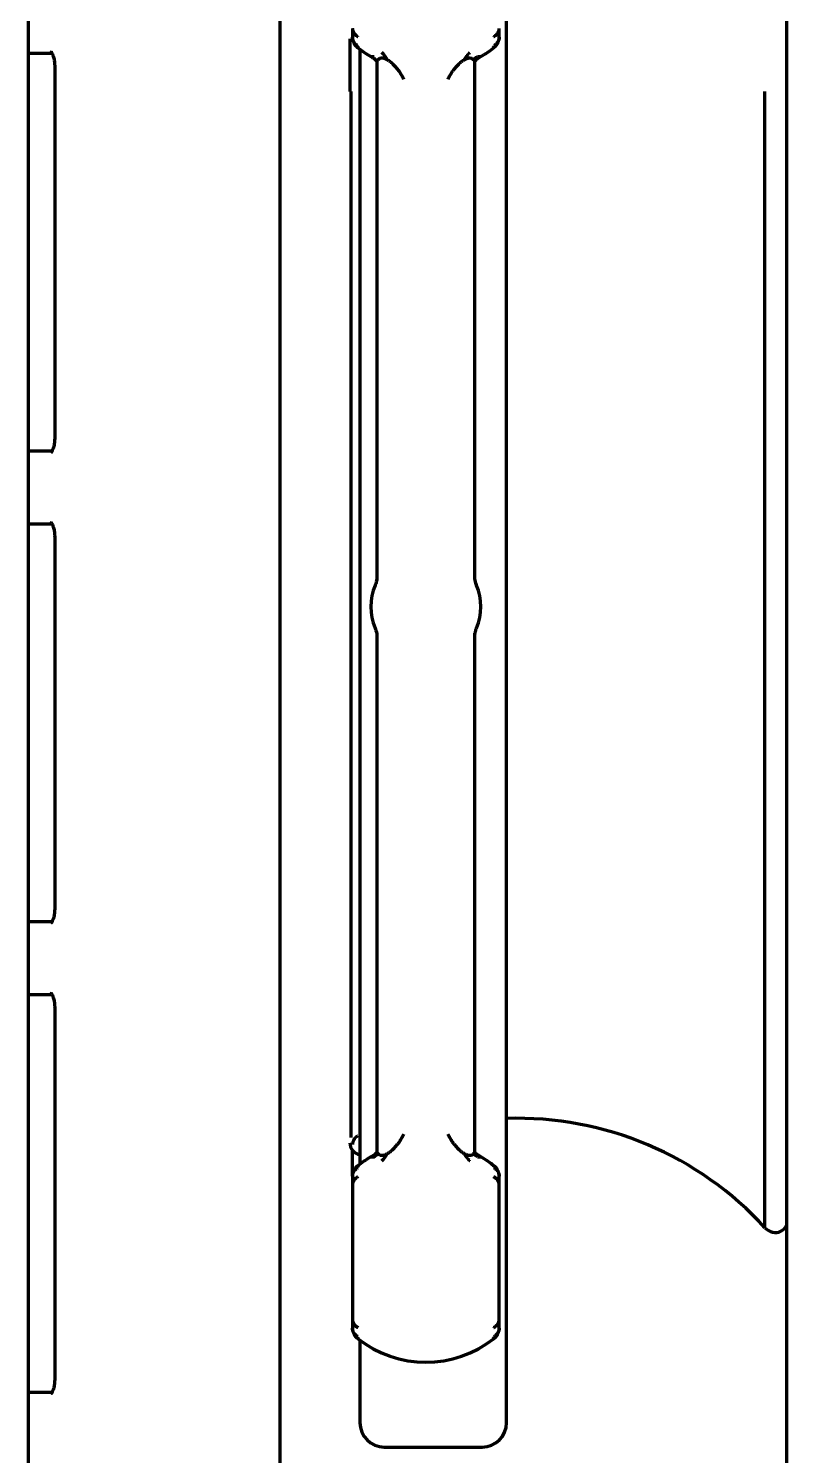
# Model space of a CAD drawing. Header units: inches. Extents: x -2405 to 7588, y 441 to 5654.
# Drawn here: x 621.4 to 652.4, y 2530.2 to 2588.6 of the extents above; entities that cross this region are included whole.
import ezdxf

# ---------------------------------------------------------------- set-up
doc = ezdxf.new("R2010")
doc.units = ezdxf.units.IN

msp = doc.modelspace()

# ---------------------------------------------------------------- linework, layer by layer
at = {"linetype": 'Continuous', "lineweight": 70}
for p, q in [((652.418, 4100.528), (652.418, 2435.328)), ((621.418, 2461.128), (621.418, 4099.128)), ((640.968, 2531.528), (640.968, 2682.14)), ((631.714, 2481.528), (631.714, 2619.528)), ((634.559, 2588.13), (634.559, 2585.978)), ((622.346, 2587.528), (621.417, 2587.528)), ((634.914, 2587.832), (634.871, 2587.778)), ((634.968, 2587.702), (634.968, 2542.104)), ((635.418, 2587.406), (635.553, 2587.409)), ((635.419, 2587.405), (635.418, 2587.406)), ((635.515, 2587.344), (635.497, 2587.357)), ((639.782, 2587.409), (639.918, 2587.406)), ((640.464, 2587.778), (640.422, 2587.832)), ((622.486, 2587.028), (622.486, 2571.778)), ((635.668, 2587.224), (635.668, 2565.978)), ((639.668, 2566.154), (639.668, 2587.224)), ((634.608, 2543.194), (634.608, 2585.978)), ((651.539, 2539.5), (651.539, 2585.978)), ((621.417, 2571.278), (622.384, 2571.278)), ((622.346, 2568.278), (621.417, 2568.278)), ((622.486, 2567.778), (622.486, 2552.528)), ((639.741, 2565.776), (639.742, 2565.774)), ((635.594, 2564.03), (635.593, 2564.032)), ((635.668, 2563.652), (635.668, 2542.582)), ((639.668, 2542.582), (639.668, 2563.827)), ((621.417, 2552.028), (622.384, 2552.028)), ((622.346, 2549.028), (621.417, 2549.028)), ((622.486, 2548.528), (622.486, 2533.278)), ((634.668, 2541.618), (634.668, 2542.666)), ((634.871, 2542.028), (634.914, 2541.974)), ((640.422, 2541.974), (640.464, 2542.028)), ((634.668, 2541.254), (634.668, 2535.752)), ((640.668, 2535.752), (640.668, 2541.254)), ((634.914, 2535.032), (634.871, 2534.978)), ((634.968, 2534.903), (634.968, 2531.528)), ((640.464, 2534.978), (640.422, 2535.032)), ((621.417, 2532.778), (622.384, 2532.778)), ((635.968, 2530.528), (639.968, 2530.528))]:
    msp.add_line(p, q, dxfattribs=at)
for centre, radius, start, end in [((637.668, 2591.303), 4.5, 231.57758, 240.00162), ((637.668, 2591.303), 4.5, 299.99836, 308.4325), ((637.668, 2564.903), 2.25, 157.23256, 202.76743), ((637.668, 2564.903), 2.25, 337.23259, 22.76742), ((641.41, 2530.283), 13.695, 42.2995, 91.84893), ((635.059, 2542.978), 0.5, 180.00158, 259.49526), ((637.668, 2538.503), 4.5, 119.99838, 128.43273), ((637.668, 2538.503), 4.5, 51.57764, 60.00161), ((651.983, 2539.904), 0.6, 222.2995, 257.00854), ((651.96, 2539.806), 0.5, 257.00854, 336.17754), ((637.668, 2538.503), 4.5, 231.57672, 308.43242), ((635.968, 2531.528), 1, 180, 270), ((639.968, 2531.528), 1, 270, 0)]:
    msp.add_arc(centre, radius, start, end, dxfattribs=at)
for centre, major_axis, ratio, start_param, end_param in [((640.155, 2588.171), (0.312, -0.391), 0.212309, 6.282867, 6.783617), ((634.68, 2543.685), (1.342, 0.629), 0.999709, 4.796517, 5.011621), ((635.18, 2541.635), (-0.312, 0.391), 0.212305, 6.28287, 6.78362), ((640.155, 2535.371), (0.312, -0.391), 0.210529, 6.282796, 6.783545)]:
    msp.add_ellipse(centre, major_axis=major_axis, ratio=ratio, start_param=start_param, end_param=end_param, dxfattribs=at)
for points in [[(634.668, 2588.552), (634.668, 2588.431), (634.668, 2588.312), (634.668, 2588.195)], [(640.668, 2588.195), (640.668, 2588.312), (640.668, 2588.431), (640.668, 2588.552)], [(636.089, 2587.274), (636.025, 2587.383), (635.952, 2587.482), (635.872, 2587.567)], [(639.623, 2587.276), (639.673, 2587.324), (639.727, 2587.368), (639.782, 2587.409)], [(639.668, 2587.224), (639.745, 2587.293), (639.828, 2587.354), (639.918, 2587.405)], [(636.268, 2587.147), (636.254, 2587.16), (636.227, 2587.184), (636.183, 2587.217), (636.137, 2587.247), (636.105, 2587.265), (636.089, 2587.274)], [(636.768, 2586.472), (636.757, 2586.496), (636.734, 2586.547), (636.692, 2586.628), (636.639, 2586.717), (636.573, 2586.813), (636.49, 2586.918), (636.391, 2587.028), (636.311, 2587.107), (636.268, 2587.147)], [(639.068, 2587.147), (639.024, 2587.107), (638.944, 2587.028), (638.845, 2586.918), (638.762, 2586.813), (638.696, 2586.717), (638.643, 2586.628), (638.601, 2586.547), (638.578, 2586.496), (638.568, 2586.472)], [(639.246, 2587.274), (639.23, 2587.265), (639.199, 2587.247), (639.153, 2587.217), (639.109, 2587.184), (639.081, 2587.16), (639.068, 2587.147)], [(636.268, 2542.658), (636.311, 2542.699), (636.391, 2542.778), (636.49, 2542.888), (636.573, 2542.993), (636.639, 2543.089), (636.692, 2543.178), (636.734, 2543.259), (636.757, 2543.31), (636.768, 2543.334)], [(638.568, 2543.334), (638.578, 2543.31), (638.601, 2543.259), (638.643, 2543.178), (638.696, 2543.089), (638.762, 2542.993), (638.845, 2542.888), (638.944, 2542.778), (639.024, 2542.699), (639.068, 2542.658)], [(635.418, 2542.4), (635.507, 2542.452), (635.591, 2542.513), (635.668, 2542.581)], [(635.668, 2542.581), (635.668, 2542.581), (635.669, 2542.581), (635.672, 2542.578), (635.677, 2542.572), (635.685, 2542.563), (635.696, 2542.549), (635.706, 2542.537), (635.712, 2542.53)], [(635.872, 2542.239), (635.952, 2542.324), (636.025, 2542.422), (636.089, 2542.532)], [(636.089, 2542.532), (636.105, 2542.541), (636.137, 2542.559), (636.183, 2542.589), (636.227, 2542.622), (636.254, 2542.646), (636.268, 2542.658)], [(639.068, 2542.658), (639.081, 2542.646), (639.109, 2542.622), (639.153, 2542.589), (639.199, 2542.559), (639.23, 2542.541), (639.246, 2542.532)], [(639.782, 2542.397), (639.727, 2542.438), (639.673, 2542.482), (639.623, 2542.53)], [(634.668, 2541.611), (634.668, 2541.494), (634.668, 2541.375), (634.668, 2541.254)], [(640.668, 2541.254), (640.668, 2541.375), (640.668, 2541.494), (640.668, 2541.611)], [(634.668, 2535.752), (634.668, 2535.631), (634.668, 2535.512), (634.668, 2535.395)], [(640.668, 2535.395), (640.668, 2535.512), (640.668, 2535.631), (640.668, 2535.752)]]:
    msp.add_open_spline(points, degree=3, dxfattribs=at)
for points, knots in [([(634.668, 2588.552), (634.668, 2588.549), (634.668, 2588.544), (634.668, 2588.535), (634.669, 2588.527), (634.669, 2588.519), (634.67, 2588.511), (634.672, 2588.503), (634.673, 2588.495), (634.674, 2588.488), (634.676, 2588.48), (634.678, 2588.473), (634.68, 2588.466), (634.682, 2588.459), (634.684, 2588.452), (634.686, 2588.446), (634.689, 2588.439), (634.691, 2588.433), (634.693, 2588.427), (634.696, 2588.421), (634.699, 2588.415), (634.701, 2588.41), (634.704, 2588.404), (634.707, 2588.399), (634.71, 2588.394), (634.712, 2588.389), (634.715, 2588.384), (634.718, 2588.379), (634.721, 2588.375), (634.724, 2588.371), (634.729, 2588.362), (634.738, 2588.349), (634.751, 2588.333), (634.765, 2588.318), (634.779, 2588.303), (634.794, 2588.289), (634.809, 2588.276), (634.825, 2588.263), (634.841, 2588.251), (634.858, 2588.24), (634.875, 2588.23), (634.886, 2588.223), (634.892, 2588.22)], [0, 0, 0, 0, 0.022146, 0.043937, 0.065372, 0.086451, 0.107171, 0.127534, 0.147537, 0.167181, 0.186465, 0.205389, 0.223953, 0.242157, 0.26, 0.277483, 0.294606, 0.31137, 0.327774, 0.343819, 0.359506, 0.374834, 0.389805, 0.404419, 0.418677, 0.43258, 0.446127, 0.459321, 0.472161, 0.484649, 0.496785, 0.546297, 0.595031, 0.642992, 0.690187, 0.736623, 0.782311, 0.827262, 0.871491, 0.915012, 0.957842, 1, 1, 1, 1]), ([(640.443, 2588.22), (640.446, 2588.222), (640.453, 2588.225), (640.462, 2588.231), (640.472, 2588.236), (640.481, 2588.242), (640.49, 2588.248), (640.499, 2588.255), (640.508, 2588.261), (640.517, 2588.268), (640.525, 2588.275), (640.534, 2588.282), (640.542, 2588.29), (640.55, 2588.297), (640.558, 2588.305), (640.566, 2588.313), (640.574, 2588.321), (640.581, 2588.33), (640.588, 2588.339), (640.595, 2588.347), (640.602, 2588.357), (640.609, 2588.366), (640.615, 2588.375), (640.62, 2588.385), (640.626, 2588.395), (640.632, 2588.406), (640.638, 2588.417), (640.643, 2588.43), (640.648, 2588.443), (640.653, 2588.456), (640.657, 2588.471), (640.661, 2588.486), (640.664, 2588.501), (640.666, 2588.518), (640.667, 2588.535), (640.667, 2588.546), (640.668, 2588.552)], [0, 0, 0, 0, 0.023051, 0.046302, 0.069757, 0.093418, 0.117289, 0.141371, 0.165669, 0.190183, 0.214918, 0.239874, 0.265054, 0.290459, 0.316093, 0.341955, 0.368048, 0.394372, 0.420929, 0.44772, 0.474745, 0.502005, 0.527594, 0.554699, 0.583327, 0.613486, 0.645182, 0.678419, 0.713201, 0.749531, 0.787411, 0.826841, 0.86782, 0.910343, 0.954406, 1, 1, 1, 1]), ([(634.868, 2587.859), (634.865, 2587.861), (634.859, 2587.864), (634.85, 2587.871), (634.841, 2587.877), (634.832, 2587.884), (634.824, 2587.89), (634.815, 2587.898), (634.807, 2587.905), (634.798, 2587.912), (634.79, 2587.92), (634.782, 2587.928), (634.775, 2587.936), (634.767, 2587.945), (634.76, 2587.953), (634.752, 2587.962), (634.745, 2587.971), (634.739, 2587.98), (634.732, 2587.99), (634.726, 2588), (634.72, 2588.009), (634.714, 2588.019), (634.709, 2588.029), (634.703, 2588.04), (634.698, 2588.052), (634.693, 2588.065), (634.688, 2588.078), (634.683, 2588.092), (634.679, 2588.107), (634.675, 2588.123), (634.672, 2588.14), (634.67, 2588.158), (634.668, 2588.176), (634.668, 2588.189), (634.668, 2588.195)], [0, 0, 0, 0, 0.024358, 0.048945, 0.073764, 0.098815, 0.124101, 0.149622, 0.17538, 0.201377, 0.227613, 0.25409, 0.280809, 0.30777, 0.334974, 0.362423, 0.390117, 0.418056, 0.446241, 0.474673, 0.503351, 0.530314, 0.559139, 0.58983, 0.622392, 0.656829, 0.693144, 0.731338, 0.771415, 0.813373, 0.857214, 0.902934, 0.950531, 1, 1, 1, 1]), ([(634.668, 2588.195), (634.668, 2588.191), (634.668, 2588.184), (634.668, 2588.173), (634.669, 2588.163), (634.669, 2588.153), (634.67, 2588.143), (634.671, 2588.133), (634.673, 2588.123), (634.674, 2588.114), (634.675, 2588.105), (634.677, 2588.097), (634.679, 2588.088), (634.68, 2588.08), (634.682, 2588.072), (634.684, 2588.064), (634.686, 2588.057), (634.688, 2588.05), (634.69, 2588.043), (634.692, 2588.036), (634.694, 2588.03), (634.696, 2588.024), (634.698, 2588.018), (634.7, 2588.012), (634.702, 2588.007), (634.704, 2588.002), (634.706, 2587.997), (634.708, 2587.992), (634.71, 2587.988), (634.712, 2587.983), (634.714, 2587.979), (634.715, 2587.975), (634.717, 2587.972), (634.719, 2587.969), (634.723, 2587.959), (634.732, 2587.942), (634.745, 2587.919), (634.759, 2587.898), (634.773, 2587.878), (634.788, 2587.859), (634.803, 2587.841), (634.819, 2587.823), (634.836, 2587.808), (634.852, 2587.793), (634.864, 2587.783), (634.869, 2587.779)], [0, 0, 0, 0, 0.022872, 0.045257, 0.067154, 0.088562, 0.109482, 0.129912, 0.149852, 0.169301, 0.18826, 0.206728, 0.224705, 0.242191, 0.259186, 0.275689, 0.291702, 0.307223, 0.322254, 0.336793, 0.350842, 0.364401, 0.37747, 0.390049, 0.402138, 0.413738, 0.424848, 0.43547, 0.445604, 0.45525, 0.464408, 0.473078, 0.481261, 0.488957, 0.496167, 0.551431, 0.605603, 0.658683, 0.710673, 0.761578, 0.8114, 0.860146, 0.907823, 0.954438, 1, 1, 1, 1]), ([(640.466, 2587.779), (640.469, 2587.781), (640.475, 2587.786), (640.485, 2587.794), (640.494, 2587.802), (640.503, 2587.811), (640.512, 2587.82), (640.521, 2587.829), (640.53, 2587.838), (640.538, 2587.848), (640.547, 2587.858), (640.555, 2587.869), (640.564, 2587.88), (640.572, 2587.891), (640.58, 2587.903), (640.587, 2587.914), (640.595, 2587.927), (640.602, 2587.939), (640.609, 2587.952), (640.614, 2587.963), (640.618, 2587.972), (640.622, 2587.98), (640.626, 2587.989), (640.63, 2587.999), (640.634, 2588.01), (640.639, 2588.023), (640.643, 2588.036), (640.648, 2588.052), (640.652, 2588.068), (640.656, 2588.086), (640.66, 2588.105), (640.663, 2588.126), (640.665, 2588.148), (640.667, 2588.171), (640.667, 2588.187), (640.667, 2588.195)], [0, 0, 0, 0, 0.02509, 0.050514, 0.076273, 0.102369, 0.128802, 0.155575, 0.182688, 0.210142, 0.237939, 0.266079, 0.294563, 0.323392, 0.352567, 0.382087, 0.411953, 0.442166, 0.472724, 0.503629, 0.518587, 0.536124, 0.556243, 0.578949, 0.604243, 0.63213, 0.662612, 0.695692, 0.731371, 0.769651, 0.810532, 0.854011, 0.900086, 0.948752, 1, 1, 1, 1]), ([(640.667, 2588.195), (640.667, 2588.192), (640.667, 2588.185), (640.667, 2588.176), (640.666, 2588.167), (640.666, 2588.158), (640.664, 2588.149), (640.663, 2588.14), (640.662, 2588.132), (640.66, 2588.124), (640.658, 2588.116), (640.656, 2588.108), (640.654, 2588.1), (640.652, 2588.093), (640.65, 2588.086), (640.648, 2588.078), (640.645, 2588.072), (640.643, 2588.065), (640.64, 2588.059), (640.637, 2588.052), (640.635, 2588.046), (640.632, 2588.041), (640.629, 2588.035), (640.626, 2588.029), (640.624, 2588.024), (640.621, 2588.019), (640.618, 2588.014), (640.613, 2588.005), (640.604, 2587.991), (640.591, 2587.973), (640.578, 2587.956), (640.564, 2587.939), (640.549, 2587.924), (640.534, 2587.909), (640.518, 2587.895), (640.501, 2587.882), (640.485, 2587.87), (640.473, 2587.862), (640.468, 2587.858)], [0, 0, 0, 0, 0.024704, 0.048961, 0.072773, 0.096137, 0.119054, 0.141523, 0.163543, 0.185114, 0.206237, 0.226911, 0.247136, 0.266912, 0.286239, 0.305117, 0.323547, 0.341529, 0.359063, 0.37615, 0.39279, 0.408983, 0.42473, 0.440032, 0.454888, 0.4693, 0.483268, 0.496793, 0.550959, 0.604257, 0.65669, 0.708261, 0.758977, 0.808844, 0.85787, 0.906065, 0.953438, 1, 1, 1, 1]), ([(622.341, 2587.598), (622.34, 2587.598), (622.342, 2587.596), (622.368, 2587.564), (622.419, 2587.46), (622.465, 2587.299), (622.484, 2587.145), (622.486, 2587.052), (622.486, 2587.028)], [0, 0, 0, 0, 0.064595, 0.272965, 0.480399, 0.692617, 0.92171, 1, 1, 1, 1]), ([(635.667, 2587.225), (635.657, 2587.233), (635.648, 2587.242), (635.628, 2587.258), (635.618, 2587.266), (635.589, 2587.29), (635.569, 2587.306), (635.507, 2587.351), (635.464, 2587.379), (635.42, 2587.405)], [0, 0, 0, 0, 0.125, 0.125, 0.25, 0.25, 0.5, 0.5, 1, 1, 1, 1]), ([(636.089, 2587.273), (636.05, 2587.295), (636.011, 2587.312), (635.963, 2587.325), (635.953, 2587.328), (635.934, 2587.332), (635.925, 2587.333), (635.897, 2587.337), (635.88, 2587.338), (635.854, 2587.338), (635.846, 2587.337), (635.83, 2587.336), (635.822, 2587.334), (635.8, 2587.33), (635.786, 2587.326), (635.767, 2587.318), (635.761, 2587.315), (635.75, 2587.308), (635.734, 2587.298), (635.72, 2587.285), (635.712, 2587.276)], [0, 0, 0, 0, 0.25, 0.25, 0.3125, 0.3125, 0.375, 0.375, 0.5, 0.5, 0.5625, 0.5625, 0.625, 0.625, 0.75, 0.75, 0.8125, 0.8125, 0.875, 1, 1, 1, 1]), ([(639.623, 2587.276), (639.607, 2587.295), (639.587, 2587.31), (639.555, 2587.323), (639.549, 2587.325), (639.535, 2587.33), (639.528, 2587.331), (639.506, 2587.336), (639.49, 2587.338), (639.465, 2587.338), (639.456, 2587.338), (639.438, 2587.337), (639.429, 2587.336), (639.402, 2587.332), (639.383, 2587.328), (639.354, 2587.32), (639.344, 2587.317), (639.325, 2587.31), (639.315, 2587.306), (639.285, 2587.294), (639.266, 2587.284), (639.246, 2587.273)], [0, 0, 0, 0, 0.25, 0.25, 0.3125, 0.3125, 0.375, 0.375, 0.5, 0.5, 0.5625, 0.5625, 0.625, 0.625, 0.75, 0.75, 0.8125, 0.8125, 0.875, 0.875, 1, 1, 1, 1]), ([(635.712, 2587.276), (635.699, 2587.259), (635.688, 2587.246), (635.678, 2587.235), (635.676, 2587.233), (635.673, 2587.23), (635.672, 2587.229), (635.67, 2587.226), (635.669, 2587.225), (635.668, 2587.224), (635.668, 2587.224)], [0, 0, 0, 0, 0.5, 0.5, 0.625, 0.625, 0.75, 0.75, 0.875, 1, 1, 1, 1]), ([(639.667, 2587.224), (639.667, 2587.225), (639.662, 2587.229), (639.651, 2587.243), (639.646, 2587.248), (639.636, 2587.261), (639.63, 2587.268), (639.623, 2587.276)], [0, 0, 0, 0, 0.5, 0.5, 0.75, 0.75, 1, 1, 1, 1]), ([(622.486, 2571.778), (622.486, 2571.702), (622.476, 2571.56), (622.43, 2571.376), (622.375, 2571.253), (622.344, 2571.212), (622.34, 2571.208), (622.34, 2571.208)], [0, 0, 0, 0, 0.239269, 0.485113, 0.691034, 0.916821, 1, 1, 1, 1]), ([(622.341, 2568.348), (622.34, 2568.348), (622.342, 2568.346), (622.368, 2568.314), (622.419, 2568.21), (622.465, 2568.049), (622.484, 2567.895), (622.486, 2567.802), (622.486, 2567.778)], [0, 0, 0, 0, 0.064595, 0.272965, 0.480399, 0.692617, 0.92171, 1, 1, 1, 1]), ([(635.664, 2566.154), (635.666, 2566.122), (635.665, 2566.045), (635.646, 2565.939), (635.621, 2565.849), (635.603, 2565.799), (635.594, 2565.777), (635.592, 2565.772), (635.591, 2565.77), (635.591, 2565.769), (635.59, 2565.768), (635.59, 2565.767), (635.591, 2565.768), (635.592, 2565.772), (635.593, 2565.774)], [0, 0, 0, 0, 0.19515, 0.471223, 0.661372, 0.766871, 0.796207, 0.803852, 0.809156, 0.815293, 0.825547, 0.848804, 0.924385, 1, 1, 1, 1]), ([(639.741, 2565.776), (639.741, 2565.777), (639.73, 2565.805), (639.692, 2565.916), (639.662, 2566.042), (639.67, 2566.138), (639.672, 2566.153)], [0, 0, 0, 0, 0.009262, 0.246774, 0.884162, 1, 1, 1, 1]), ([(635.594, 2564.03), (635.594, 2564.029), (635.606, 2563.999), (635.65, 2563.873), (635.667, 2563.749), (635.666, 2563.652)], [0, 0, 0, 0, 0.009299, 0.261296, 1, 1, 1, 1]), ([(639.671, 2563.652), (639.669, 2563.684), (639.67, 2563.76), (639.689, 2563.866), (639.714, 2563.957), (639.732, 2564.006), (639.741, 2564.028), (639.743, 2564.034), (639.744, 2564.036), (639.744, 2564.037), (639.745, 2564.038), (639.745, 2564.039), (639.745, 2564.037), (639.743, 2564.034), (639.742, 2564.031)], [0, 0, 0, 0, 0.192641, 0.46939, 0.660242, 0.766372, 0.796104, 0.80381, 0.809134, 0.815266, 0.825483, 0.848577, 0.923342, 1, 1, 1, 1]), ([(622.486, 2552.528), (622.486, 2552.452), (622.476, 2552.31), (622.43, 2552.126), (622.375, 2552.003), (622.344, 2551.962), (622.34, 2551.958), (622.34, 2551.958)], [0, 0, 0, 0, 0.239269, 0.485113, 0.691034, 0.916821, 1, 1, 1, 1]), ([(622.341, 2549.098), (622.34, 2549.098), (622.342, 2549.096), (622.368, 2549.064), (622.419, 2548.96), (622.465, 2548.799), (622.484, 2548.645), (622.486, 2548.552), (622.486, 2548.528)], [0, 0, 0, 0, 0.064595, 0.272965, 0.480399, 0.692617, 0.92171, 1, 1, 1, 1]), ([(634.868, 2543.247), (634.865, 2543.245), (634.859, 2543.241), (634.85, 2543.235), (634.841, 2543.229), (634.832, 2543.222), (634.824, 2543.215), (634.815, 2543.208), (634.807, 2543.201), (634.798, 2543.194), (634.79, 2543.186), (634.782, 2543.178), (634.775, 2543.17), (634.767, 2543.161), (634.76, 2543.153), (634.752, 2543.144), (634.745, 2543.135), (634.739, 2543.125), (634.732, 2543.116), (634.726, 2543.106), (634.72, 2543.097), (634.714, 2543.087), (634.709, 2543.077), (634.703, 2543.066), (634.698, 2543.054), (634.693, 2543.041), (634.688, 2543.028), (634.683, 2543.014), (634.679, 2542.998), (634.675, 2542.983), (634.672, 2542.966), (634.67, 2542.948), (634.668, 2542.93), (634.668, 2542.917), (634.668, 2542.911)], [0, 0, 0, 0, 0.024355, 0.04894, 0.073756, 0.098805, 0.124087, 0.149606, 0.175361, 0.201355, 0.227588, 0.254061, 0.280776, 0.307734, 0.334935, 0.36238, 0.39007, 0.418005, 0.446186, 0.474613, 0.503287, 0.530252, 0.559079, 0.589773, 0.622339, 0.65678, 0.693098, 0.731298, 0.77138, 0.813344, 0.857191, 0.902919, 0.950523, 1, 1, 1, 1]), ([(635.417, 2542.4), (635.418, 2542.4), (635.418, 2542.4), (635.418, 2542.4), (635.418, 2542.4), (635.419, 2542.4), (635.424, 2542.4), (635.432, 2542.4), (635.444, 2542.4), (635.461, 2542.4), (635.483, 2542.399), (635.513, 2542.398), (635.539, 2542.398), (635.553, 2542.397), (635.554, 2542.397), (635.554, 2542.397)], [0, 0, 0, 0, 0.000001, 0.000001, 0.000001, 0.125, 0.25, 0.375, 0.5, 0.625, 0.749999, 0.874999, 0.999999, 0.999999, 1, 1, 1, 1]), ([(635.712, 2542.53), (635.728, 2542.511), (635.748, 2542.496), (635.78, 2542.483), (635.787, 2542.48), (635.8, 2542.476), (635.807, 2542.474), (635.83, 2542.47), (635.845, 2542.468), (635.871, 2542.468), (635.879, 2542.468), (635.897, 2542.469), (635.906, 2542.47), (635.934, 2542.474), (635.952, 2542.478), (635.981, 2542.486), (635.991, 2542.489), (636.011, 2542.496), (636.021, 2542.499), (636.05, 2542.512), (636.07, 2542.521), (636.089, 2542.532)], [0, 0, 0, 0, 0.25, 0.25, 0.3125, 0.3125, 0.375, 0.375, 0.5, 0.5, 0.5625, 0.5625, 0.625, 0.625, 0.75, 0.75, 0.8125, 0.8125, 0.875, 0.875, 1, 1, 1, 1]), ([(639.246, 2542.532), (639.285, 2542.511), (639.324, 2542.494), (639.373, 2542.48), (639.382, 2542.478), (639.401, 2542.474), (639.411, 2542.472), (639.438, 2542.469), (639.456, 2542.468), (639.481, 2542.468), (639.489, 2542.469), (639.505, 2542.47), (639.513, 2542.471), (639.535, 2542.476), (639.549, 2542.48), (639.568, 2542.488), (639.574, 2542.491), (639.585, 2542.498), (639.602, 2542.508), (639.615, 2542.52), (639.623, 2542.53)], [0, 0, 0, 0, 0.25, 0.25, 0.3125, 0.3125, 0.375, 0.375, 0.5, 0.5, 0.5625, 0.5625, 0.625, 0.625, 0.75, 0.75, 0.8125, 0.8125, 0.875, 1, 1, 1, 1]), ([(639.623, 2542.53), (639.629, 2542.537), (639.639, 2542.549), (639.651, 2542.563), (639.658, 2542.572), (639.663, 2542.578), (639.666, 2542.581), (639.667, 2542.581), (639.667, 2542.581)], [0, 0, 0, 0, 0.166664, 0.333327, 0.499991, 0.666654, 0.833318, 1, 1, 1, 1]), ([(639.782, 2542.397), (639.794, 2542.397), (639.816, 2542.398), (639.842, 2542.399), (639.863, 2542.4), (639.88, 2542.4), (639.893, 2542.4), (639.903, 2542.4), (639.911, 2542.4), (639.916, 2542.4), (639.917, 2542.4), (639.918, 2542.4)], [0, 0, 0, 0, 0.111111, 0.222222, 0.333333, 0.444444, 0.555555, 0.666666, 0.777777, 0.888888, 1, 1, 1, 1]), ([(639.918, 2542.4), (639.917, 2542.4), (639.917, 2542.401), (639.916, 2542.401), (639.916, 2542.401)], [0, 0, 0, 0, 0.799483, 1, 1, 1, 1]), ([(634.869, 2542.027), (634.866, 2542.025), (634.86, 2542.02), (634.851, 2542.012), (634.841, 2542.003), (634.832, 2541.995), (634.823, 2541.986), (634.814, 2541.977), (634.806, 2541.967), (634.797, 2541.958), (634.788, 2541.947), (634.78, 2541.937), (634.772, 2541.926), (634.764, 2541.915), (634.756, 2541.903), (634.748, 2541.891), (634.741, 2541.879), (634.734, 2541.867), (634.727, 2541.854), (634.721, 2541.843), (634.717, 2541.834), (634.713, 2541.826), (634.71, 2541.817), (634.706, 2541.807), (634.701, 2541.796), (634.697, 2541.783), (634.692, 2541.769), (634.688, 2541.754), (634.683, 2541.738), (634.679, 2541.72), (634.675, 2541.701), (634.672, 2541.68), (634.67, 2541.658), (634.668, 2541.635), (634.668, 2541.619), (634.668, 2541.611)], [0, 0, 0, 0, 0.025091, 0.050515, 0.076274, 0.10237, 0.128804, 0.155576, 0.182689, 0.210144, 0.237941, 0.266081, 0.294566, 0.323395, 0.352569, 0.38209, 0.411956, 0.442168, 0.472727, 0.503632, 0.518597, 0.53614, 0.556264, 0.578973, 0.60427, 0.632159, 0.662642, 0.695721, 0.7314, 0.769678, 0.810555, 0.85403, 0.9001, 0.948759, 1, 1, 1, 1]), ([(634.668, 2541.611), (634.668, 2541.614), (634.668, 2541.62), (634.668, 2541.63), (634.669, 2541.639), (634.67, 2541.648), (634.671, 2541.657), (634.672, 2541.665), (634.674, 2541.674), (634.675, 2541.682), (634.677, 2541.69), (634.679, 2541.698), (634.681, 2541.706), (634.683, 2541.713), (634.685, 2541.72), (634.688, 2541.727), (634.69, 2541.734), (634.693, 2541.741), (634.695, 2541.747), (634.698, 2541.753), (634.701, 2541.759), (634.703, 2541.765), (634.706, 2541.771), (634.709, 2541.776), (634.712, 2541.782), (634.714, 2541.787), (634.717, 2541.792), (634.723, 2541.801), (634.731, 2541.815), (634.744, 2541.833), (634.757, 2541.85), (634.771, 2541.866), (634.786, 2541.882), (634.802, 2541.897), (634.817, 2541.91), (634.834, 2541.924), (634.85, 2541.936), (634.862, 2541.944), (634.868, 2541.947)], [0, 0, 0, 0, 0.024704, 0.048963, 0.072775, 0.09614, 0.119058, 0.141527, 0.163547, 0.185119, 0.206242, 0.226916, 0.247141, 0.266917, 0.286244, 0.305122, 0.323552, 0.341533, 0.359067, 0.376153, 0.392792, 0.408985, 0.424731, 0.440032, 0.454887, 0.469298, 0.483266, 0.496789, 0.550956, 0.604254, 0.656687, 0.708259, 0.758975, 0.808843, 0.857869, 0.906064, 0.953438, 1, 1, 1, 1]), ([(640.667, 2541.611), (640.667, 2541.615), (640.667, 2541.622), (640.667, 2541.633), (640.667, 2541.643), (640.666, 2541.653), (640.665, 2541.663), (640.664, 2541.673), (640.663, 2541.682), (640.661, 2541.692), (640.66, 2541.7), (640.658, 2541.709), (640.657, 2541.718), (640.655, 2541.726), (640.653, 2541.734), (640.651, 2541.741), (640.649, 2541.749), (640.647, 2541.756), (640.645, 2541.763), (640.643, 2541.769), (640.641, 2541.776), (640.639, 2541.782), (640.637, 2541.788), (640.635, 2541.794), (640.633, 2541.799), (640.631, 2541.804), (640.629, 2541.809), (640.627, 2541.814), (640.625, 2541.818), (640.623, 2541.823), (640.622, 2541.827), (640.62, 2541.83), (640.618, 2541.834), (640.617, 2541.837), (640.612, 2541.847), (640.603, 2541.864), (640.59, 2541.886), (640.577, 2541.908), (640.562, 2541.928), (640.547, 2541.947), (640.532, 2541.965), (640.516, 2541.982), (640.5, 2541.998), (640.483, 2542.013), (640.472, 2542.023), (640.466, 2542.027)], [0, 0, 0, 0, 0.022864, 0.045242, 0.067133, 0.088535, 0.109449, 0.129874, 0.149809, 0.169254, 0.188209, 0.206674, 0.224648, 0.242132, 0.259125, 0.275627, 0.291638, 0.307159, 0.322189, 0.336729, 0.350779, 0.364339, 0.37741, 0.389991, 0.402083, 0.413686, 0.4248, 0.435426, 0.445564, 0.455215, 0.464378, 0.473054, 0.481244, 0.488947, 0.496164, 0.551428, 0.605599, 0.65868, 0.71067, 0.761575, 0.811398, 0.860144, 0.907821, 0.954437, 1, 1, 1, 1]), ([(640.468, 2541.947), (640.471, 2541.945), (640.477, 2541.941), (640.486, 2541.935), (640.494, 2541.929), (640.503, 2541.922), (640.512, 2541.915), (640.52, 2541.908), (640.529, 2541.901), (640.537, 2541.894), (640.545, 2541.886), (640.553, 2541.878), (640.561, 2541.87), (640.568, 2541.861), (640.576, 2541.853), (640.583, 2541.844), (640.59, 2541.835), (640.597, 2541.826), (640.603, 2541.816), (640.609, 2541.806), (640.615, 2541.797), (640.621, 2541.787), (640.626, 2541.777), (640.632, 2541.766), (640.637, 2541.754), (640.643, 2541.741), (640.648, 2541.728), (640.652, 2541.714), (640.656, 2541.698), (640.66, 2541.683), (640.663, 2541.666), (640.666, 2541.648), (640.667, 2541.63), (640.667, 2541.617), (640.667, 2541.611)], [0, 0, 0, 0, 0.024357, 0.048944, 0.073762, 0.098813, 0.124098, 0.149619, 0.175376, 0.201373, 0.227608, 0.254085, 0.280803, 0.307763, 0.334968, 0.362416, 0.39011, 0.418048, 0.446233, 0.474664, 0.503342, 0.530297, 0.559114, 0.5898, 0.622358, 0.656793, 0.693106, 0.731302, 0.77138, 0.813343, 0.857189, 0.902916, 0.950521, 1, 1, 1, 1]), ([(634.892, 2541.586), (634.889, 2541.584), (634.882, 2541.58), (634.873, 2541.575), (634.864, 2541.569), (634.854, 2541.563), (634.845, 2541.557), (634.836, 2541.551), (634.827, 2541.544), (634.819, 2541.538), (634.81, 2541.531), (634.801, 2541.523), (634.793, 2541.516), (634.785, 2541.508), (634.777, 2541.501), (634.769, 2541.492), (634.761, 2541.484), (634.754, 2541.476), (634.747, 2541.467), (634.74, 2541.458), (634.733, 2541.449), (634.726, 2541.44), (634.72, 2541.43), (634.715, 2541.421), (634.709, 2541.411), (634.703, 2541.4), (634.698, 2541.388), (634.692, 2541.376), (634.687, 2541.363), (634.683, 2541.349), (634.678, 2541.335), (634.675, 2541.32), (634.672, 2541.304), (634.669, 2541.288), (634.668, 2541.271), (634.668, 2541.259), (634.668, 2541.254)], [0, 0, 0, 0, 0.023097, 0.046394, 0.069896, 0.093606, 0.117525, 0.141657, 0.166005, 0.190571, 0.215358, 0.240367, 0.265601, 0.291061, 0.31675, 0.342669, 0.36882, 0.395202, 0.421819, 0.44867, 0.475756, 0.503078, 0.528611, 0.555658, 0.584225, 0.614319, 0.645946, 0.679112, 0.713819, 0.750071, 0.78787, 0.827215, 0.868105, 0.910537, 0.954504, 1, 1, 1, 1]), ([(640.668, 2541.254), (640.668, 2541.256), (640.667, 2541.262), (640.667, 2541.271), (640.667, 2541.279), (640.666, 2541.287), (640.665, 2541.295), (640.664, 2541.303), (640.662, 2541.311), (640.661, 2541.318), (640.659, 2541.326), (640.657, 2541.333), (640.656, 2541.34), (640.653, 2541.347), (640.651, 2541.353), (640.649, 2541.36), (640.647, 2541.366), (640.644, 2541.373), (640.642, 2541.379), (640.639, 2541.385), (640.637, 2541.391), (640.634, 2541.396), (640.631, 2541.402), (640.628, 2541.407), (640.626, 2541.412), (640.623, 2541.417), (640.62, 2541.422), (640.617, 2541.427), (640.614, 2541.431), (640.612, 2541.435), (640.606, 2541.444), (640.597, 2541.457), (640.584, 2541.473), (640.571, 2541.488), (640.556, 2541.503), (640.542, 2541.517), (640.526, 2541.53), (640.51, 2541.543), (640.494, 2541.554), (640.478, 2541.566), (640.461, 2541.576), (640.449, 2541.583), (640.443, 2541.586)], [0, 0, 0, 0, 0.022174, 0.043992, 0.065454, 0.086559, 0.107306, 0.127694, 0.147722, 0.167391, 0.186699, 0.205647, 0.224234, 0.24246, 0.260326, 0.277831, 0.294976, 0.31176, 0.328185, 0.34425, 0.359956, 0.375304, 0.390294, 0.404926, 0.419202, 0.433122, 0.446686, 0.459896, 0.472753, 0.485256, 0.497408, 0.546852, 0.59552, 0.643418, 0.690552, 0.736929, 0.782561, 0.827458, 0.871635, 0.915106, 0.957888, 1, 1, 1, 1]), ([(634.668, 2535.752), (634.668, 2535.749), (634.668, 2535.744), (634.668, 2535.735), (634.669, 2535.727), (634.669, 2535.719), (634.67, 2535.711), (634.672, 2535.703), (634.673, 2535.695), (634.674, 2535.688), (634.676, 2535.68), (634.678, 2535.673), (634.68, 2535.666), (634.682, 2535.659), (634.684, 2535.652), (634.686, 2535.646), (634.689, 2535.639), (634.691, 2535.633), (634.693, 2535.627), (634.696, 2535.621), (634.699, 2535.615), (634.701, 2535.61), (634.704, 2535.604), (634.707, 2535.599), (634.71, 2535.594), (634.712, 2535.589), (634.715, 2535.584), (634.718, 2535.579), (634.721, 2535.575), (634.724, 2535.571), (634.729, 2535.562), (634.738, 2535.549), (634.751, 2535.533), (634.765, 2535.518), (634.779, 2535.503), (634.794, 2535.489), (634.809, 2535.476), (634.825, 2535.463), (634.841, 2535.451), (634.858, 2535.44), (634.875, 2535.43), (634.886, 2535.423), (634.892, 2535.42)], [0, 0, 0, 0, 0.022145, 0.043935, 0.06537, 0.086447, 0.107168, 0.127529, 0.147532, 0.167176, 0.186459, 0.205383, 0.223947, 0.24215, 0.259994, 0.277477, 0.2946, 0.311363, 0.327768, 0.343813, 0.3595, 0.374829, 0.3898, 0.404415, 0.418673, 0.432576, 0.446124, 0.459319, 0.47216, 0.484648, 0.496786, 0.546298, 0.595032, 0.642994, 0.690188, 0.736624, 0.782312, 0.827264, 0.871492, 0.915013, 0.957843, 1, 1, 1, 1]), ([(634.868, 2535.059), (634.865, 2535.061), (634.859, 2535.065), (634.85, 2535.071), (634.841, 2535.077), (634.832, 2535.084), (634.824, 2535.09), (634.815, 2535.098), (634.807, 2535.105), (634.798, 2535.112), (634.79, 2535.12), (634.782, 2535.128), (634.775, 2535.136), (634.767, 2535.145), (634.76, 2535.153), (634.752, 2535.162), (634.745, 2535.171), (634.739, 2535.18), (634.732, 2535.19), (634.726, 2535.2), (634.72, 2535.209), (634.714, 2535.219), (634.709, 2535.229), (634.703, 2535.24), (634.698, 2535.252), (634.693, 2535.265), (634.688, 2535.278), (634.683, 2535.292), (634.679, 2535.307), (634.675, 2535.323), (634.672, 2535.34), (634.67, 2535.358), (634.668, 2535.376), (634.668, 2535.388), (634.668, 2535.395)], [0, 0, 0, 0, 0.024355, 0.04894, 0.073756, 0.098805, 0.124087, 0.149606, 0.175361, 0.201354, 0.227587, 0.254061, 0.280776, 0.307733, 0.334934, 0.362379, 0.390069, 0.418004, 0.446185, 0.474612, 0.503286, 0.530249, 0.559075, 0.589768, 0.622333, 0.656773, 0.693092, 0.731292, 0.771374, 0.813339, 0.857187, 0.902916, 0.950522, 1, 1, 1, 1]), ([(634.668, 2535.395), (634.668, 2535.391), (634.668, 2535.384), (634.668, 2535.373), (634.669, 2535.363), (634.669, 2535.353), (634.67, 2535.343), (634.671, 2535.333), (634.673, 2535.323), (634.674, 2535.314), (634.675, 2535.305), (634.677, 2535.297), (634.679, 2535.288), (634.68, 2535.28), (634.682, 2535.272), (634.684, 2535.264), (634.686, 2535.257), (634.688, 2535.25), (634.69, 2535.243), (634.692, 2535.236), (634.694, 2535.23), (634.696, 2535.224), (634.698, 2535.218), (634.7, 2535.212), (634.702, 2535.207), (634.704, 2535.202), (634.706, 2535.197), (634.708, 2535.192), (634.71, 2535.188), (634.712, 2535.183), (634.714, 2535.179), (634.715, 2535.175), (634.717, 2535.172), (634.719, 2535.169), (634.723, 2535.159), (634.732, 2535.142), (634.745, 2535.119), (634.759, 2535.098), (634.773, 2535.078), (634.788, 2535.059), (634.803, 2535.041), (634.819, 2535.023), (634.836, 2535.008), (634.852, 2534.993), (634.864, 2534.983), (634.869, 2534.979)], [0, 0, 0, 0, 0.022869, 0.045252, 0.067147, 0.088554, 0.109471, 0.1299, 0.149838, 0.169286, 0.188244, 0.206711, 0.224687, 0.242172, 0.259166, 0.275669, 0.291681, 0.307203, 0.322233, 0.336773, 0.350822, 0.364382, 0.377451, 0.39003, 0.40212, 0.413721, 0.424833, 0.435457, 0.445592, 0.455239, 0.464399, 0.473071, 0.481256, 0.488955, 0.496167, 0.551431, 0.605603, 0.658683, 0.710673, 0.761578, 0.8114, 0.860146, 0.907823, 0.954438, 1, 1, 1, 1]), ([(640.443, 2535.42), (640.446, 2535.422), (640.453, 2535.425), (640.462, 2535.431), (640.472, 2535.436), (640.481, 2535.442), (640.49, 2535.448), (640.499, 2535.455), (640.508, 2535.461), (640.517, 2535.468), (640.525, 2535.475), (640.534, 2535.482), (640.542, 2535.49), (640.55, 2535.497), (640.558, 2535.505), (640.566, 2535.513), (640.574, 2535.521), (640.581, 2535.53), (640.588, 2535.539), (640.595, 2535.547), (640.602, 2535.557), (640.609, 2535.566), (640.615, 2535.575), (640.62, 2535.585), (640.626, 2535.595), (640.632, 2535.606), (640.638, 2535.617), (640.643, 2535.63), (640.648, 2535.643), (640.653, 2535.656), (640.657, 2535.671), (640.661, 2535.686), (640.664, 2535.701), (640.666, 2535.718), (640.667, 2535.735), (640.667, 2535.746), (640.668, 2535.752)], [0, 0, 0, 0, 0.023052, 0.046304, 0.069759, 0.093421, 0.117291, 0.141374, 0.165672, 0.190187, 0.214921, 0.239878, 0.265057, 0.290463, 0.316096, 0.341958, 0.368051, 0.394375, 0.420932, 0.447722, 0.474747, 0.502006, 0.527591, 0.554693, 0.58332, 0.613477, 0.645171, 0.678407, 0.713189, 0.74952, 0.787401, 0.826832, 0.867812, 0.910338, 0.954403, 1, 1, 1, 1]), ([(640.466, 2534.979), (640.469, 2534.981), (640.475, 2534.986), (640.485, 2534.994), (640.494, 2535.002), (640.503, 2535.011), (640.512, 2535.02), (640.521, 2535.029), (640.53, 2535.039), (640.539, 2535.048), (640.547, 2535.059), (640.556, 2535.069), (640.564, 2535.08), (640.572, 2535.091), (640.58, 2535.103), (640.587, 2535.115), (640.595, 2535.127), (640.602, 2535.139), (640.609, 2535.152), (640.614, 2535.163), (640.619, 2535.173), (640.622, 2535.181), (640.626, 2535.19), (640.631, 2535.201), (640.635, 2535.212), (640.64, 2535.225), (640.644, 2535.239), (640.649, 2535.254), (640.653, 2535.271), (640.657, 2535.289), (640.66, 2535.307), (640.663, 2535.328), (640.666, 2535.349), (640.667, 2535.371), (640.667, 2535.387), (640.667, 2535.395)], [0, 0, 0, 0, 0.025171, 0.050666, 0.076486, 0.102633, 0.129109, 0.155914, 0.18305, 0.210518, 0.238318, 0.266453, 0.294923, 0.323728, 0.352869, 0.382347, 0.412161, 0.442313, 0.472802, 0.503628, 0.520185, 0.539093, 0.560356, 0.583976, 0.609957, 0.638303, 0.669015, 0.702096, 0.737547, 0.77537, 0.815564, 0.858128, 0.903059, 0.950352, 1, 1, 1, 1]), ([(640.667, 2535.395), (640.667, 2535.392), (640.667, 2535.385), (640.667, 2535.376), (640.666, 2535.367), (640.665, 2535.357), (640.664, 2535.349), (640.663, 2535.34), (640.662, 2535.331), (640.66, 2535.323), (640.658, 2535.315), (640.656, 2535.307), (640.654, 2535.299), (640.652, 2535.292), (640.65, 2535.285), (640.647, 2535.278), (640.645, 2535.271), (640.642, 2535.264), (640.64, 2535.258), (640.637, 2535.252), (640.634, 2535.246), (640.632, 2535.24), (640.629, 2535.234), (640.626, 2535.229), (640.624, 2535.224), (640.621, 2535.219), (640.618, 2535.214), (640.613, 2535.205), (640.604, 2535.191), (640.591, 2535.173), (640.578, 2535.156), (640.564, 2535.139), (640.549, 2535.124), (640.534, 2535.109), (640.518, 2535.095), (640.501, 2535.082), (640.485, 2535.07), (640.473, 2535.062), (640.467, 2535.058)], [0, 0, 0, 0, 0.024974, 0.049481, 0.073519, 0.097088, 0.120187, 0.142817, 0.164975, 0.186663, 0.20788, 0.228626, 0.248901, 0.268705, 0.288038, 0.3069, 0.325291, 0.343212, 0.360664, 0.377645, 0.394158, 0.410202, 0.425778, 0.440886, 0.455527, 0.469702, 0.48341, 0.496654, 0.550925, 0.604309, 0.656807, 0.708425, 0.759166, 0.809038, 0.858048, 0.906205, 0.953519, 1, 1, 1, 1]), ([(622.486, 2533.278), (622.486, 2533.202), (622.476, 2533.06), (622.43, 2532.876), (622.375, 2532.753), (622.344, 2532.712), (622.34, 2532.708), (622.34, 2532.708)], [0, 0, 0, 0, 0.239269, 0.485113, 0.691034, 0.916821, 1, 1, 1, 1])]:
    msp.add_open_spline(points, degree=3, knots=knots, dxfattribs=at)
for points, weights in [([(639.246, 2587.274), (639.31, 2587.385), (639.383, 2587.483), (639.463, 2587.567)], [1.00780933292, 1.0160350794, 1.03075909906, 1.05198139191]), ([(635.553, 2542.397), (635.609, 2542.438), (635.662, 2542.482), (635.712, 2542.53)], [1.00266264298, 1.00023799031, 0.999469288309, 1.00035653698]), ([(639.463, 2542.239), (639.383, 2542.323), (639.31, 2542.421), (639.246, 2542.532)], [1.0519813924, 1.03075909864, 1.01603507857, 1.00780933218]), ([(639.918, 2542.4), (639.828, 2542.452), (639.744, 2542.512), (639.667, 2542.581)], [1.00266270954, 0.999112430153, 0.999112430153, 1.00266270954])]:
    msp.add_rational_spline(points, weights, degree=3, dxfattribs=at)

doc.saveas('drawing.dxf')
